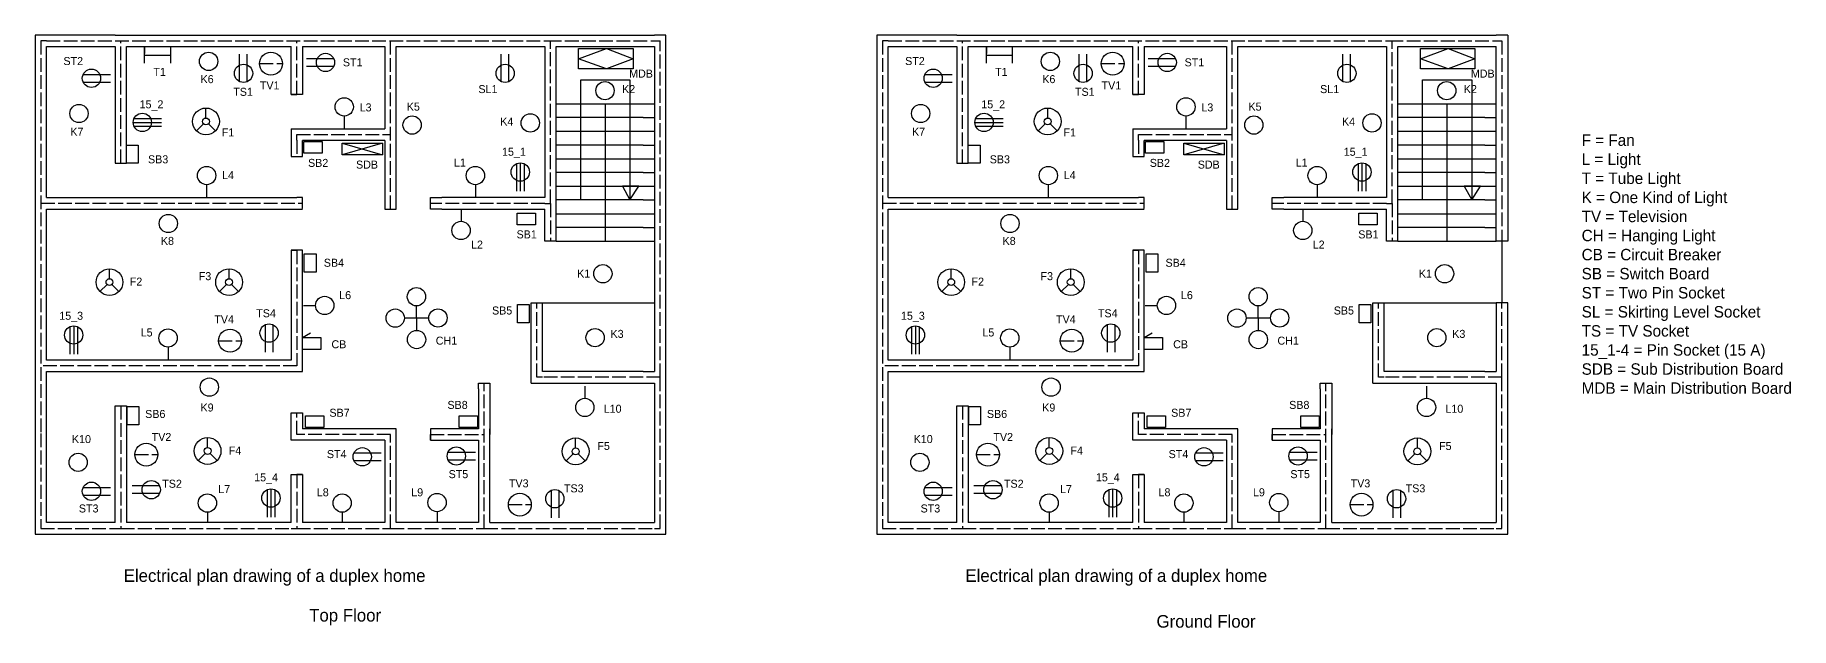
# Model space of a CAD drawing. Header units: inches. Extents: x -590 to 2884, y -182 to 433.
# Drawn here: x 1348 to 2884, y -156 to 362 of the extents above; entities that cross this region are included whole.
import ezdxf

# ---------------------------------------------------------------- set-up
doc = ezdxf.new("R2010")
doc.units = ezdxf.units.IN
doc.header["$MEASUREMENT"] = 0
doc.linetypes.add('ACAD_ISO02W100', pattern=[15, 12, -3])
doc.layers.add('Layer1', color=7, linetype='ACAD_ISO02W100')

# ---------------------------------------------------------------- blocks, each defined once
blk = doc.blocks.new('L5')
blk.add_line((91.7, 140.9), (102.4, 140.9))
blk.add_circle((110.4, 140.9), 8)
blk = doc.blocks.new('CH')
for p, rotation in [((77.6, 131.3), 90), ((28.5, 363.9), 180), ((-204.1, 314.7), 270)]:
    blk.add_blockref('L5', p, dxfattribs=dict(rotation=rotation))
blk.add_blockref('L5', (-154.9, 82.2))
blk = doc.blocks.new('T5')
for p, q in [((160, 15.5), (160, 30.3)), ((160, 30.3), (160, 24)), ((160, 22.7), (182.6, 22.7)), ((182.6, 30.3), (182.6, 15.5))]:
    blk.add_line(p, q)
blk = doc.blocks.new('Fan')
for p, q in [((168.4, 160.9), (168.4, 169.6)), ((166.3, 155.7), (160.1, 149.6)), ((170.5, 155.7), (176.7, 149.6))]:
    blk.add_line(p, q)
for radius in [11.7, 3]:
    blk.add_circle((168.4, 157.9), radius)
blk = doc.blocks.new('SL')
for p, q in [((120.7, -24.4), (120.7, -0.4)), ((127.4, -24.4), (127.4, -0.4)), ((124.1, -25.1), (124.1, -25.1)), ((124.1, -25.1), (124.1, -25.1)), ((124.1, -25.1), (124.1, -25.1))]:
    blk.add_line(p, q)
blk.add_circle((124.1, -17.1), 8)
blk = doc.blocks.new('fg')
blk.add_line((-12, 480.8), (12.7, 480.8))
at = {"rotation": 270}
blk.add_blockref('SL', (13.1, 604.9), dxfattribs=at)
blk = doc.blocks.new('MDB')
for p, q in [((-106.4, -13), (-82.1, -3.8)), ((-82.1, -21.6), (-106.4, -13)), ((-82.1, -3.8), (-58.6, -13)), ((-58.6, -13), (-82.1, -21.6))]:
    blk.add_line(p, q)
blk.add_lwpolyline([(-106.4, -3.8), (-58.6, -3.8), (-58.6, -21.6), (-106.4, -21.6)], close=True)
blk = doc.blocks.new('bb')
blk.add_circle((112.1, 28.2), 10)
at = {"layer": 'Layer1'}
blk.add_line((102.1, 28.2), (122.1, 28.2), dxfattribs=at)

msp = doc.modelspace()

# ---------------------------------------------------------------- linework, layer by layer
for p, q in [((1417.708, 361.622), (1347.708, 361.622)), ((1347.708, 361.622), (1347.708, -74.378)), ((1789.708, 361.622), (1889.708, 361.622)), ((1899.708, 361.622), (1889.708, 361.622)), ((1899.708, -74.378), (1899.708, 361.622)), ((2154.174, 361.622), (2084.174, 361.622)), ((2084.174, 361.622), (2084.174, -74.378)), ((2526.174, 361.622), (2626.174, 361.622)), ((2636.174, 361.622), (2626.174, 361.622)), ((2636.174, 361.622), (2636.174, 181.622)), ((1417.708, 351.622), (1417.708, 249.622)), ((1427.708, 249.622), (1427.708, 351.622)), ((1571.708, 309.622), (1571.708, 351.622)), ((1581.708, 351.622), (1653.708, 351.622)), ((1653.708, 351.622), (1653.708, 279.622)), ((1663.708, 209.622), (1663.708, 351.622)), ((1663.708, 351.622), (1675.708, 351.622)), ((1779.708, 351.622), (1793.708, 351.622)), ((1793.708, 351.622), (1793.708, 219.622)), ((1803.708, 181.622), (1803.708, 351.622)), ((1803.708, 351.622), (1879.708, 351.622)), ((1879.708, 351.622), (1889.708, 351.622)), ((1889.708, 351.622), (1889.708, 67.622)), ((2154.174, 351.622), (2154.174, 249.622)), ((2164.174, 249.622), (2164.174, 351.622)), ((2308.174, 309.622), (2308.174, 351.622)), ((2318.174, 351.622), (2390.174, 351.622)), ((2390.174, 351.622), (2390.174, 279.622)), ((2400.174, 209.622), (2400.174, 351.622)), ((2400.174, 351.622), (2412.174, 351.622)), ((2516.174, 351.622), (2530.174, 351.622)), ((2530.174, 351.622), (2530.174, 219.622)), ((2540.174, 181.622), (2540.174, 351.622)), ((2540.174, 351.622), (2616.174, 351.622)), ((2616.174, 351.622), (2626.174, 351.622)), ((2626.174, 181.622), (2626.174, 351.622)), ((1581.708, 309.622), (1571.708, 309.622)), ((1581.708, 315.622), (1581.708, 309.622)), ((1825.208, 217.622), (1825.208, 322.602)), ((1825.208, 322.602), (1868.208, 322.602)), ((1868.208, 322.602), (1868.208, 217.622)), ((2318.174, 309.622), (2308.174, 309.622)), ((2318.174, 315.622), (2318.174, 309.622)), ((2561.674, 217.622), (2561.674, 322.602)), ((2561.674, 322.602), (2604.674, 322.602)), ((2604.674, 322.602), (2604.674, 217.622)), ((1803.708, 301.622), (1879.708, 301.622)), ((1846.708, 181.622), (1846.708, 301.622)), ((1879.708, 301.622), (1889.708, 301.622)), ((2540.174, 301.622), (2616.174, 301.622)), ((2583.174, 181.622), (2583.174, 301.622)), ((2616.174, 301.622), (2626.174, 301.622)), ((1571.708, 279.622), (1576.708, 279.622)), ((1571.708, 279.622), (1571.708, 255.622)), ((1576.708, 279.622), (1653.708, 279.622)), ((1618.155, 290.952), (1618.155, 279.622)), ((1879.708, 289.622), (1803.708, 289.622)), ((1803.708, 277.622), (1879.708, 277.622)), ((1879.708, 289.622), (1889.708, 289.622)), ((1879.708, 277.622), (1889.708, 277.622)), ((2308.174, 279.622), (2313.174, 279.622)), ((2308.174, 279.622), (2308.174, 255.622)), ((2313.174, 279.622), (2390.174, 279.622)), ((2354.621, 290.952), (2354.621, 279.622)), ((2616.174, 289.622), (2540.174, 289.622)), ((2540.174, 277.622), (2616.174, 277.622)), ((2616.174, 289.622), (2626.174, 289.622)), ((2616.174, 277.622), (2626.174, 277.622)), ((1581.708, 255.622), (1581.708, 269.622)), ((1653.708, 269.622), (1581.708, 269.622)), ((1616.253, 267.35), (1651.579, 257.067)), ((1651.579, 267.35), (1616.253, 257.067)), ((1653.708, 269.622), (1653.708, 209.622)), ((1879.708, 265.622), (1803.708, 265.622)), ((1879.708, 265.622), (1889.708, 265.622)), ((2318.174, 255.622), (2318.174, 269.622)), ((2390.174, 269.622), (2318.174, 269.622)), ((2352.718, 267.35), (2388.044, 257.067)), ((2388.044, 267.35), (2352.718, 257.067)), ((2390.174, 269.622), (2390.174, 209.622)), ((2616.174, 265.622), (2540.174, 265.622)), ((2616.174, 265.622), (2626.174, 265.622)), ((1417.708, 249.622), (1427.708, 249.622)), ((1571.708, 255.622), (1581.708, 255.622)), ((1803.708, 253.622), (1879.708, 253.622)), ((1879.708, 253.622), (1889.708, 253.622)), ((2154.174, 249.622), (2164.174, 249.622)), ((2308.174, 255.622), (2318.174, 255.622)), ((2540.174, 253.622), (2616.174, 253.622)), ((2616.174, 253.622), (2626.174, 253.622)), ((1497.752, 230.952), (1497.752, 219.622)), ((1732.95, 230.952), (1732.95, 219.622)), ((1879.708, 241.622), (1803.708, 241.622)), ((1879.708, 241.622), (1889.708, 241.622)), ((2234.218, 230.952), (2234.218, 219.622)), ((2469.416, 230.952), (2469.416, 219.622)), ((2616.174, 241.622), (2540.174, 241.622)), ((2616.174, 241.622), (2626.174, 241.622)), ((1581.708, 219.622), (1576.708, 219.622)), ((1581.708, 210.242), (1581.708, 219.622)), ((1693.708, 209.622), (1693.708, 219.622)), ((1693.708, 219.622), (1695.708, 219.622)), ((1695.708, 219.622), (1703.708, 219.622)), ((1793.708, 219.622), (1703.708, 219.622)), ((1803.708, 229.622), (1879.708, 229.622)), ((1879.708, 217.622), (1803.708, 217.622)), ((1875.821, 229.622), (1861.509, 229.622)), ((1861.509, 229.622), (1868.208, 217.622)), ((1868.208, 217.622), (1875.821, 229.622)), ((1879.708, 229.622), (1889.708, 229.622)), ((1879.708, 217.622), (1889.708, 217.622)), ((2318.174, 219.622), (2313.174, 219.622)), ((2318.174, 210.242), (2318.174, 219.622)), ((2430.174, 209.622), (2430.174, 219.622)), ((2430.174, 219.622), (2432.174, 219.622)), ((2432.174, 219.622), (2440.174, 219.622)), ((2530.174, 219.622), (2440.174, 219.622)), ((2540.174, 229.622), (2616.174, 229.622)), ((2616.174, 217.622), (2540.174, 217.622)), ((2612.287, 229.622), (2597.975, 229.622)), ((2597.975, 229.622), (2604.674, 217.622)), ((2604.674, 217.622), (2612.287, 229.622)), ((2616.174, 229.622), (2626.174, 229.622)), ((2616.174, 217.622), (2626.174, 217.622)), ((1576.708, 209.622), (1581.708, 209.622)), ((1653.708, 209.622), (1663.708, 209.622)), ((1695.708, 209.622), (1693.708, 209.622)), ((1703.708, 209.622), (1695.708, 209.622)), ((1703.708, 209.622), (1793.708, 209.622)), ((1793.708, 181.622), (1793.708, 209.622)), ((1803.708, 205.622), (1879.708, 205.622)), ((1879.708, 205.622), (1889.708, 205.622)), ((2313.174, 209.622), (2318.174, 209.622)), ((2390.174, 209.622), (2400.174, 209.622)), ((2432.174, 209.622), (2430.174, 209.622)), ((2440.174, 209.622), (2432.174, 209.622)), ((2440.174, 209.622), (2530.174, 209.622)), ((2530.174, 181.622), (2530.174, 209.622)), ((2540.174, 205.622), (2616.174, 205.622)), ((2616.174, 205.622), (2626.174, 205.622)), ((1879.708, 193.622), (1803.708, 193.622)), ((1879.708, 193.622), (1889.708, 193.622)), ((2616.174, 193.622), (2540.174, 193.622)), ((2616.174, 193.622), (2626.174, 193.622)), ((1581.708, 173.622), (1571.708, 173.622)), ((1571.708, 173.622), (1571.708, 161.622)), ((1581.708, 67.622), (1581.708, 173.622)), ((1798.708, 181.622), (1793.708, 181.622)), ((1803.708, 181.622), (1798.708, 181.622)), ((1803.708, 181.622), (1879.708, 181.622)), ((1803.708, 181.622), (1846.708, 181.622)), ((1803.708, 181.622), (1825.208, 181.622)), ((1879.708, 181.622), (1889.708, 181.622)), ((2318.174, 173.622), (2308.174, 173.622)), ((2308.174, 173.622), (2308.174, 161.622)), ((2318.174, 67.622), (2318.174, 173.622)), ((2535.174, 181.622), (2530.174, 181.622)), ((2540.174, 181.622), (2535.174, 181.622)), ((2540.174, 181.622), (2616.174, 181.622)), ((2540.174, 181.622), (2583.174, 181.622)), ((2540.174, 181.622), (2561.674, 181.622)), ((2616.174, 181.622), (2626.174, 181.622)), ((2636.174, 181.622), (2626.174, 181.622)), ((2631.174, 181.622), (2631.174, 127.622)), ((1781.708, 57.622), (1781.708, 127.622)), ((1781.708, 127.622), (1791.708, 127.622)), ((1791.708, 67.622), (1791.708, 127.622)), ((1791.708, 127.622), (1879.708, 127.622)), ((1879.708, 127.622), (1889.708, 127.622)), ((2518.174, 57.622), (2518.174, 127.622)), ((2518.174, 127.622), (2528.174, 127.622)), ((2528.174, 67.622), (2528.174, 127.622)), ((2528.174, 127.622), (2616.174, 127.622)), ((2616.174, 127.622), (2626.174, 127.622)), ((2636.174, 127.622), (2626.174, 127.622)), ((2626.174, 127.622), (2626.174, 67.622)), ((2636.174, -74.378), (2636.174, 127.622)), ((1581.708, 97.328), (1588.562, 101.36)), ((2318.174, 97.328), (2325.028, 101.36)), ((1464.052, 88.952), (1464.052, 77.622)), ((2200.518, 88.952), (2200.518, 77.622)), ((1357.708, 67.622), (1581.708, 67.622)), ((1879.708, 67.622), (1791.708, 67.622)), ((1879.708, 67.622), (1889.708, 67.622)), ((2094.174, 67.622), (2318.174, 67.622)), ((2616.174, 67.622), (2528.174, 67.622)), ((2616.174, 67.622), (2626.174, 67.622)), ((1735.708, 52.622), (1735.708, 57.622)), ((1735.708, 57.622), (1745.708, 57.622)), ((1745.708, 57.622), (1745.708, 52.622)), ((1745.708, 52.622), (1745.708, 12.622)), ((1781.708, 57.622), (1879.708, 57.622)), ((1879.708, 57.622), (1889.708, 57.622)), ((1889.708, 57.622), (1889.708, -64.378)), ((2472.174, 52.622), (2472.174, 57.622)), ((2472.174, 57.622), (2482.174, 57.622)), ((2482.174, 57.622), (2482.174, 52.622)), ((2482.174, 52.622), (2482.174, 12.622)), ((2518.174, 57.622), (2616.174, 57.622)), ((2616.174, 57.622), (2626.174, 57.622)), ((2626.174, 57.622), (2626.174, -64.378)), ((1417.708, -64.378), (1417.708, 37.622)), ((1417.708, 37.622), (1427.708, 37.622)), ((1427.708, 37.622), (1427.708, -64.378)), ((1571.708, 7.622), (1571.708, 31.622)), ((1571.708, 31.622), (1581.708, 31.622)), ((1581.708, 31.622), (1581.708, 17.622)), ((2154.174, -64.378), (2154.174, 37.622)), ((2154.174, 37.622), (2164.174, 37.622)), ((2164.174, 37.622), (2164.174, -64.378)), ((2308.174, 7.622), (2308.174, 31.622)), ((2308.174, 31.622), (2318.174, 31.622)), ((2318.174, 31.622), (2318.174, 17.622)), ((1735.708, 17.622), (1693.708, 17.622)), ((1693.708, 17.622), (1693.708, 7.622)), ((2472.174, 17.622), (2430.174, 17.622)), ((2430.174, 17.622), (2430.174, 7.622)), ((1653.708, 7.622), (1571.708, 7.622)), ((1693.708, 7.622), (1735.708, 7.622)), ((2390.174, 7.622), (2308.174, 7.622)), ((2430.174, 7.622), (2472.174, 7.622)), ((1571.708, -64.378), (1571.708, -22.378)), ((1571.708, -22.378), (1581.708, -22.378)), ((1581.708, -22.378), (1581.708, -64.378)), ((2308.174, -64.378), (2308.174, -22.378)), ((2308.174, -22.378), (2318.174, -22.378)), ((2318.174, -22.378), (2318.174, -64.378)), ((1498.443, -55.289), (1498.443, -64.378)), ((1616.371, -55.289), (1616.371, -64.378)), ((1699.41, -54.802), (1699.41, -64.378)), ((2234.908, -55.289), (2234.908, -64.378)), ((2352.837, -55.289), (2352.837, -64.378)), ((2435.876, -54.802), (2435.876, -64.378)), ((1347.708, -74.378), (1571.708, -74.378)), ((1745.708, -64.378), (1889.708, -64.378)), ((1745.708, -74.378), (1899.708, -74.378)), ((2084.174, -74.378), (2308.174, -74.378)), ((2482.174, -64.378), (2626.174, -64.378)), ((2482.174, -74.378), (2636.174, -74.378))]:
    msp.add_line(p, q)
for points in [[(1417.708, 361.622), (1581.708, 361.622)], [(1571.708, 361.622), (1571.708, 361.622), (1675.708, 361.622)], [(1665.708, 361.622), (1665.708, 361.622), (1789.708, 361.622)], [(2154.174, 361.622), (2318.174, 361.622)], [(2308.174, 361.622), (2308.174, 361.622), (2412.174, 361.622)], [(2402.174, 361.622), (2402.174, 361.622), (2526.174, 361.622)], [(1357.708, 219.622), (1357.708, 351.622), (1417.708, 351.622)], [(1427.708, 351.622), (1571.708, 351.622)], [(1581.708, 351.622), (1581.708, 315.622)], [(1675.708, 351.622), (1779.708, 351.622)], [(2094.174, 219.622), (2094.174, 351.622), (2154.174, 351.622)], [(2164.174, 351.622), (2308.174, 351.622)], [(2318.174, 351.622), (2318.174, 315.622)], [(2412.174, 351.622), (2516.174, 351.622)], [(1357.708, 219.622), (1576.708, 219.622)], [(2094.174, 219.622), (2313.174, 219.622)], [(1357.708, 77.622), (1357.708, 209.622)], [(1571.708, 161.622), (1571.708, 77.622), (1357.708, 77.622), (1357.708, 209.622), (1576.708, 209.622)], [(2094.174, 77.622), (2094.174, 209.622)], [(2308.174, 161.622), (2308.174, 77.622), (2094.174, 77.622), (2094.174, 209.622), (2313.174, 209.622)], [(1417.708, -64.378), (1357.708, -64.378), (1357.708, 67.622)], [(2154.174, -64.378), (2094.174, -64.378), (2094.174, 67.622)], [(1735.708, 52.622), (1735.708, 17.622)], [(2472.174, 52.622), (2472.174, 17.622)], [(1663.708, -64.378), (1663.708, 17.622), (1581.708, 17.622)], [(1745.708, -64.378), (1745.708, 17.622)], [(2400.174, -64.378), (2400.174, 17.622), (2318.174, 17.622)], [(2482.174, -64.378), (2482.174, 17.622)], [(1653.708, 7.622), (1653.708, -64.378)], [(1735.708, 7.622), (1735.708, -64.378)], [(2390.174, 7.622), (2390.174, -64.378)], [(2472.174, 7.622), (2472.174, -64.378)], [(1571.708, -64.378), (1427.708, -64.378)], [(1571.708, -74.378), (1663.708, -74.378)], [(1653.708, -64.378), (1581.708, -64.378)], [(1653.708, -74.378), (1745.708, -74.378)], [(1735.708, -64.378), (1663.708, -64.378)], [(2308.174, -64.378), (2164.174, -64.378)], [(2308.174, -74.378), (2400.174, -74.378)], [(2390.174, -64.378), (2318.174, -64.378)], [(2390.174, -74.378), (2482.174, -74.378)], [(2472.174, -64.378), (2400.174, -64.378)]]:
    msp.add_lwpolyline(points)
for points in [[(1437.981, 249.622), (1427.708, 249.622), (1427.708, 265.62), (1437.981, 265.62)], [(1598.932, 268.751), (1598.932, 258.478), (1582.933, 258.478), (1582.933, 268.751)], [(1616.253, 267.35), (1651.579, 267.35), (1651.579, 257.067), (1616.253, 257.067)], [(2174.447, 249.622), (2164.174, 249.622), (2164.174, 265.62), (2174.447, 265.62)], [(2335.398, 268.751), (2335.398, 258.478), (2319.399, 258.478), (2319.399, 268.751)], [(2352.718, 267.35), (2388.044, 267.35), (2388.044, 257.067), (2352.718, 257.067)], [(1785.455, 206.128), (1785.455, 195.855), (1769.457, 195.855), (1769.457, 206.128)], [(2521.921, 206.128), (2521.921, 195.855), (2505.923, 195.855), (2505.923, 206.128)], [(1593.535, 154.47), (1583.263, 154.47), (1583.263, 170.468), (1593.535, 170.468)], [(2330.001, 154.47), (2319.728, 154.47), (2319.728, 170.468), (2330.001, 170.468)], [(1779.942, 110.231), (1769.669, 110.231), (1769.669, 126.229), (1779.942, 126.229)], [(2516.407, 110.231), (2506.135, 110.231), (2506.135, 126.229), (2516.407, 126.229)], [(1597.706, 97.328), (1597.706, 87.055), (1581.708, 87.055), (1581.708, 97.328)], [(2334.172, 97.328), (2334.172, 87.055), (2318.174, 87.055), (2318.174, 97.328)], [(1438.525, 20.978), (1428.252, 20.978), (1428.252, 36.976), (1438.525, 36.976)], [(2174.991, 20.978), (2164.718, 20.978), (2164.718, 36.976), (2174.991, 36.976)], [(1600.297, 28.93), (1600.297, 18.657), (1584.299, 18.657), (1584.299, 28.93)], [(1734.77, 28.906), (1734.77, 18.633), (1718.772, 18.633), (1718.772, 28.906)], [(2336.763, 28.93), (2336.763, 18.657), (2320.765, 18.657), (2320.765, 28.93)], [(2471.236, 28.906), (2471.236, 18.633), (2455.238, 18.633), (2455.238, 28.906)]]:
    msp.add_lwpolyline(points, close=True)
for centre in [(1499.505, 338.708), (2235.971, 338.708), (1846.362, 313.134), (2582.828, 313.134), (1386.093, 293.163), (1618.155, 298.952), (1780.956, 284.928), (2122.558, 293.163), (2354.621, 298.952), (2517.422, 284.928), (1677.589, 283.068), (2414.054, 283.068), (1497.752, 238.952), (1732.95, 238.952), (2234.218, 238.952), (2469.416, 238.952), (1464.262, 197.041), (2200.727, 197.041), (1844.466, 153.108), (2580.932, 153.108), (1464.052, 96.952), (1837.677, 97.287), (2200.518, 96.952), (2574.143, 97.287), (1500.146, 54.052), (2236.612, 54.052), (1385.383, -11.688), (2121.849, -11.688), (1498.443, -47.289), (1616.371, -47.289), (1699.41, -46.802), (2234.908, -47.289), (2352.837, -47.289), (2435.876, -46.802)]:
    msp.add_circle(centre, 8)
at = {"layer": 'Layer1'}
for p, q in [((1357.708, 356.622), (1352.708, 356.622)), ((1352.708, 356.622), (1352.708, 13.529)), ((1357.708, 356.622), (1796.319, 356.622)), ((1422.771, 249.622), (1422.771, 356.622)), ((1576.708, 309.622), (1576.708, 356.622)), ((1658.708, 209.622), (1658.708, 356.622)), ((1796.319, 356.622), (1889.708, 356.622)), ((1798.708, 214.622), (1798.708, 356.622)), ((1889.708, 356.622), (1894.708, 356.622)), ((1894.708, 62.622), (1894.708, 356.622)), ((2094.174, 356.622), (2089.174, 356.622)), ((2089.174, 356.622), (2089.174, 13.529)), ((2094.174, 356.622), (2532.785, 356.622)), ((2159.236, 249.622), (2159.236, 356.622)), ((2313.174, 309.622), (2313.174, 356.622)), ((2395.174, 209.622), (2395.174, 356.622)), ((2532.785, 356.622), (2626.174, 356.622)), ((2535.174, 214.622), (2535.174, 356.622)), ((2626.174, 356.622), (2631.174, 356.622)), ((2631.174, 356.622), (2631.174, 181.622)), ((1571.708, 309.622), (1576.708, 309.622)), ((2308.174, 309.622), (2313.174, 309.622)), ((1576.708, 269.844), (1576.708, 274.844)), ((1576.708, 274.844), (1658.708, 274.844)), ((1576.708, 269.844), (1576.708, 255.622)), ((2313.174, 269.844), (2313.174, 274.844)), ((2313.174, 274.844), (2395.174, 274.844)), ((2313.174, 269.844), (2313.174, 255.622)), ((1417.771, 249.622), (1422.771, 249.622)), ((1571.708, 255.622), (1576.708, 255.622)), ((2154.236, 249.622), (2159.236, 249.622)), ((2308.174, 255.622), (2313.174, 255.622)), ((1352.885, 214.766), (1581.708, 214.766)), ((1695.708, 214.622), (1693.708, 214.622)), ((1793.708, 214.622), (1695.708, 214.622)), ((1793.708, 214.622), (1798.708, 214.622)), ((1798.708, 214.622), (1798.708, 181.622)), ((2089.351, 214.766), (2318.174, 214.766)), ((2432.174, 214.622), (2430.174, 214.622)), ((2530.174, 214.622), (2432.174, 214.622)), ((2530.174, 214.622), (2535.174, 214.622)), ((2535.174, 214.622), (2535.174, 181.622)), ((1571.708, 173.622), (1576.708, 173.622)), ((1576.708, 173.622), (1576.708, 77.622)), ((2308.174, 173.622), (2313.174, 173.622)), ((2313.174, 173.622), (2313.174, 77.622)), ((1786.708, 62.622), (1786.708, 127.622)), ((2523.174, 62.622), (2523.174, 127.622)), ((2631.174, 62.622), (2631.174, 127.622)), ((1576.708, 77.622), (1576.708, 72.622)), ((2313.174, 77.622), (2313.174, 72.622)), ((1576.708, 72.622), (1352.708, 72.622)), ((1791.708, 62.622), (1786.708, 62.622)), ((1894.708, 62.622), (1791.708, 62.622)), ((1894.708, 57.622), (1894.708, 62.622)), ((2313.174, 72.622), (2089.174, 72.622)), ((2528.174, 62.622), (2523.174, 62.622)), ((2631.174, 62.622), (2528.174, 62.622)), ((2631.174, 57.622), (2631.174, 62.622)), ((1740.708, -69.378), (1740.708, 57.622)), ((1894.708, -69.378), (1894.708, 57.622)), ((2477.174, -69.378), (2477.174, 57.622)), ((2631.174, -69.378), (2631.174, 57.622)), ((1417.708, 37.622), (1422.708, 37.622)), ((1422.708, 37.622), (1422.708, -69.378)), ((1576.708, 12.622), (1576.708, 31.622)), ((2154.174, 37.622), (2159.174, 37.622)), ((2159.174, 37.622), (2159.174, -69.378)), ((2313.174, 12.622), (2313.174, 31.622)), ((1352.708, 13.529), (1352.708, -64.378)), ((1581.708, 12.622), (1576.708, 12.622)), ((1658.708, 12.622), (1581.708, 12.622)), ((1658.708, 7.622), (1658.708, 12.622)), ((1658.708, -69.378), (1658.708, 7.622)), ((1693.708, 7.622), (1693.708, 12.622)), ((1693.708, 12.622), (1740.708, 12.622)), ((2089.174, 13.529), (2089.174, -64.378)), ((2318.174, 12.622), (2313.174, 12.622)), ((2395.174, 12.622), (2318.174, 12.622)), ((2395.174, 7.622), (2395.174, 12.622)), ((2395.174, -69.378), (2395.174, 7.622)), ((2430.174, 7.622), (2430.174, 12.622)), ((2430.174, 12.622), (2477.174, 12.622)), ((1581.708, -22.378), (1576.708, -22.378)), ((1576.708, -22.378), (1576.708, -69.378)), ((2318.174, -22.378), (2313.174, -22.378)), ((2313.174, -22.378), (2313.174, -69.378)), ((1352.708, -64.378), (1352.708, -69.378)), ((1352.708, -69.378), (1417.708, -69.378)), ((1417.708, -69.378), (1422.708, -69.378)), ((1422.708, -69.378), (1571.708, -69.378)), ((1571.708, -69.378), (1576.708, -69.378)), ((1576.708, -69.378), (1653.708, -69.378)), ((1653.708, -69.378), (1658.708, -69.378)), ((1658.708, -69.378), (1735.708, -69.378)), ((1735.708, -69.378), (1740.708, -69.378)), ((1740.708, -69.378), (1889.708, -69.378)), ((1889.708, -69.378), (1894.708, -69.378)), ((2089.174, -64.378), (2089.174, -69.378)), ((2089.174, -69.378), (2154.174, -69.378)), ((2154.174, -69.378), (2159.174, -69.378)), ((2159.174, -69.378), (2308.174, -69.378)), ((2308.174, -69.378), (2313.174, -69.378)), ((2313.174, -69.378), (2390.174, -69.378)), ((2390.174, -69.378), (2395.174, -69.378)), ((2395.174, -69.378), (2472.174, -69.378)), ((2472.174, -69.378), (2477.174, -69.378)), ((2477.174, -69.378), (2626.174, -69.378)), ((2626.174, -69.378), (2631.174, -69.378))]:
    msp.add_line(p, q, dxfattribs=at)

# ---------------------------------------------------------------- block references
for name, p in [('T5', (1283.543, 321.511)), ('SL', (1405.974, 345.352)), ('bb', (1441.969, 308.518)), ('SL', (1634.885, 345.352)), ('MDB', (1929.66, 353.894)), ('T5', (2020.009, 321.511)), ('SL', (2140.589, 345.352)), ('bb', (2178.435, 308.518)), ('SL', (2371.35, 345.352)), ('MDB', (2666.126, 353.894)), ('fg', (1445.522, -195.43)), ('Fan', (1328.811, 128.316)), ('fg', (2181.988, -195.43)), ('Fan', (2065.276, 128.316)), ('Fan', (1244.375, -12.102)), ('Fan', (1348.992, -12.102)), ('Fan', (1980.841, -12.102)), ('Fan', (2085.458, -12.102)), ('CH', (1744.667, -108.652)), ('CH', (2481.133, -108.652)), ('L5', (1490.72, -15.49)), ('L5', (2227.185, -15.49)), ('bb', (1406.154, 66.385)), ('bb', (2142.62, 66.385)), ('bb', (1332.856, -33.137)), ('Fan', (1330.241, -159.659)), ('Fan', (1652.247, -159.977)), ('bb', (2069.322, -33.137)), ('Fan', (2066.706, -159.659)), ('Fan', (2388.713, -159.977)), ('bb', (1659.725, -76.862)), ('bb', (2396.19, -76.862))]:
    msp.add_blockref(name, p)
for name, p, rotation in [('SL', (1584.688, 213.65), 90), ('SL', (2321.154, 213.65), 90), ('SL', (1414.116, 448.074), 270), ('SL', (2150.582, 448.074), 270), ('fg', (1291.376, 237.977), 270), ('fg', (2027.842, 237.977), 270), ('L5', (1579.503, 301.328), 270), ('L5', (2315.969, 301.328), 270), ('fg', (900.653, 95.588), 270), ('SL', (1676.533, 84.167), 180), ('fg', (1637.119, 95.588), 270), ('SL', (2412.998, 84.167), 180), ('L5', (1687.788, 146.688), 270), ('L5', (2424.254, 146.688), 270), ('SL', (1651.022, 117.236), 270), ('SL', (1733.395, 117.945), 270), ('SL', (2387.487, 117.236), 270), ('SL', (2469.86, 117.945), 270), ('SL', (1414.116, 87.116), 270), ('SL', (1432.204, -159.716), 90), ('SL', (2150.582, 87.116), 270), ('SL', (2168.67, -159.716), 90), ('fg', (1073.251, -46.895), 270), ('SL', (1926.538, -60.6), 180), ('fg', (1809.717, -46.895), 270), ('SL', (2663.003, -60.6), 180)]:
    msp.add_blockref(name, p, dxfattribs=dict(rotation=rotation))

# ---------------------------------------------------------------- texts
at = {"attachment_point": 1}
for s, insert, char_height, width in [('ST2', (1372.5, 342.5), 7, 34.41232), ('ST1', (1617, 341.348), 7, 34.41232), ('ST2', (2108.966, 342.5), 7, 34.41232), ('ST1', (2353.466, 341.348), 7, 34.41232), ('T1', (1451.207, 333.059), 7, 34.41232), ('K6', (1492.49, 326.693), 7, 34.41232), ('MDB', (1867.458, 331.52), 7, 34.41232), ('T1', (2187.673, 333.059), 7, 34.41232), ('K6', (2228.955, 326.693), 7, 34.41232), ('MDB', (2603.924, 331.52), 7, 34.41232), ('TS1', (1521.112, 315.601), 7, 34.41232), ('TV1', (1544.328, 321.17), 7, 34.41232), ('SL1', (1735.592, 317.982), 7, 34.41232), ('K2', (1861.313, 317.983), 7, 34.41232), ('TS1', (2257.577, 315.601), 7, 34.41232), ('TV1', (2280.793, 321.17), 7, 34.41232), ('SL1', (2472.058, 317.982), 7, 34.41232), ('K2', (2597.779, 317.983), 7, 34.41232), ('15_2', (1439.116, 304.671), 7, 34.41232), ('L3', (1631.66, 301.984), 7, 34.41232), ('K5', (1672.899, 302.663), 7, 34.41232), ('15_2', (2175.582, 304.671), 7, 34.41232), ('L3', (2368.126, 301.984), 7, 34.41232), ('K5', (2409.365, 302.663), 7, 34.41232), ('K7', (1378.521, 280.743), 7, 34.41232), ('F1', (1511.04, 280.149), 7, 34.41232), ('K4', (1754.705, 289.654), 7, 34.41232), ('K7', (2114.987, 280.743), 7, 34.41232), ('F1', (2247.506, 280.149), 7, 34.41232), ('K4', (2491.171, 289.654), 7, 34.41232), ('15_1', (1756.246, 263.227), 7, 34.41232), ('15_1', (2492.712, 263.227), 7, 34.41232), ('F = Fan\\PL = Light\\PT = Tube Light\\PK = One Kind of Light\\PTV = Television\\PCH = Hanging Light\\PCB = Circuit Breaker\\PSB = Switch Board\\PST = Two Pin Socket\\PSL = Skirting Level Socket\\PTS = TV Socket\\P15_1-4 = Pin Socket (15 A)\\PSDB = Sub Distribution Board\\PMDB = Main Distribution Board', (2700.861, 274.894), 10, 352.5), ('SB3', (1446.5, 256.622), 7, 34.41232), ('SB2', (1586.5, 253.5), 7, 34.41232), ('SDB', (1628.5, 252), 7, 34.41232), ('L1', (1714.144, 253.704), 7, 34.41232), ('SB3', (2182.966, 256.622), 7, 34.41232), ('SB2', (2322.966, 253.5), 7, 34.41232), ('SDB', (2364.966, 252), 7, 34.41232), ('L1', (2450.61, 253.704), 7, 34.41232), ('L4', (1511.256, 242.778), 7, 34.41232), ('L4', (2247.722, 242.778), 7, 34.41232), ('K8', (1457.76, 185.331), 7, 34.41232), ('SB1', (1768.956, 191.014), 7, 34.41232), ('K8', (2194.226, 185.331), 7, 34.41232), ('SB1', (2505.421, 191.014), 7, 34.41232), ('L2', (1729.097, 182.102), 7, 34.41232), ('L2', (2465.563, 182.102), 7, 34.41232), ('F3', (1490.925, 154.51), 7, 34.41232), ('SB4', (1600.323, 166.231), 7, 34.41232), ('K1', (1821.985, 156.785), 7, 34.41232), ('F3', (2227.391, 154.51), 7, 34.41232), ('SB4', (2336.788, 166.231), 7, 34.41232), ('K1', (2558.451, 156.785), 7, 34.41232), ('F2', (1430.553, 149.749), 7, 34.41232), ('F2', (2167.019, 149.749), 7, 34.41232), ('L6', (1613.785, 137.92), 7, 34.41232), ('SB5', (1747.5, 124.5), 7, 34.41232), ('L6', (2350.251, 137.92), 7, 34.41232), ('SB5', (2483.966, 124.5), 7, 34.41232), ('15_3', (1368.829, 119.911), 7, 34.41232), ('TV4', (1504.488, 116.808), 7, 34.41232), ('TS4', (1541.178, 122.087), 7, 34.41232), ('15_3', (2105.295, 119.911), 7, 34.41232), ('TV4', (2240.954, 116.808), 7, 34.41232), ('TS4', (2277.643, 122.087), 7, 34.41232), ('L5', (1440.086, 105.31), 7, 34.41232), ('CB', (1607, 95), 7, 34.41232), ('CH1', (1698.257, 98.168), 7, 34.41232), ('K3', (1851.186, 104.065), 7, 34.41232), ('L5', (2176.551, 105.31), 7, 34.41232), ('CB', (2343.466, 95), 7, 34.41232), ('CH1', (2434.722, 98.168), 7, 34.41232), ('K3', (2587.652, 104.065), 7, 34.41232), ('SB6', (1444.028, 34.087), 7, 34.41232), ('K9', (1492.427, 39.739), 7, 34.41232), ('SB7', (1605.234, 35.136), 7, 34.41232), ('SB8', (1708.5, 42), 7, 34.41232), ('L10', (1845.215, 38.652), 7, 34.41232), ('SB6', (2180.494, 34.087), 7, 34.41232), ('K9', (2228.893, 39.739), 7, 34.41232), ('SB7', (2341.7, 35.136), 7, 34.41232), ('SB8', (2444.966, 42), 7, 34.41232), ('L10', (2581.681, 38.652), 7, 34.41232), ('K10', (1379.936, 12.175), 7, 34.41232), ('TV2', (1449.705, 13.992), 7, 34.41232), ('F4', (1517.14, 2.149), 7, 34.41232), ('F5', (1839.655, 6.116), 7, 34.41232), ('K10', (2116.402, 12.175), 7, 34.41232), ('TV2', (2186.171, 13.992), 7, 34.41232), ('F4', (2253.606, 2.149), 7, 34.41232), ('F5', (2576.121, 6.116), 7, 34.41232), ('ST4', (1603, -1), 7, 34.41232), ('ST4', (2339.466, -1), 7, 34.41232), ('TS2', (1458.953, -26.892), 7, 34.41232), ('15_4', (1539.382, -21.285), 7, 34.41232), ('ST5', (1709.5, -18.5), 7, 34.41232), ('TV3', (1762.275, -26.559), 7, 34.41232), ('TS2', (2195.419, -26.892), 7, 34.41232), ('15_4', (2275.848, -21.285), 7, 34.41232), ('ST5', (2445.966, -18.5), 7, 34.41232), ('TV3', (2498.741, -26.559), 7, 34.41232), ('L7', (1507.975, -31.56), 7, 34.41232), ('L8', (1594.194, -34.355), 7, 34.41232), ('L9', (1676.809, -34.355), 7, 34.41232), ('TS3', (1810.427, -30.941), 7, 34.41232), ('L7', (2244.441, -31.56), 7, 34.41232), ('L8', (2330.66, -34.355), 7, 34.41232), ('L9', (2413.274, -34.355), 7, 34.41232), ('TS3', (2546.893, -30.941), 7, 34.41232), ('ST3', (1386, -48.5), 7, 34.41232), ('ST3', (2122.466, -48.5), 7, 34.41232), ('Electrical plan drawing of a duplex home', (1425.205, -105.167), 11, 509.59943), ('Electrical plan drawing of a duplex home', (2161.671, -105.167), 11, 509.59943), ('Top Floor', (1587.5, -139.833), 11, 509.59943), ('Ground Floor', (2328.895, -145.166), 11, 509.59943)]:
    msp.add_mtext(s, dxfattribs=dict(at, insert=insert, char_height=char_height, width=width))

doc.saveas('drawing.dxf')
